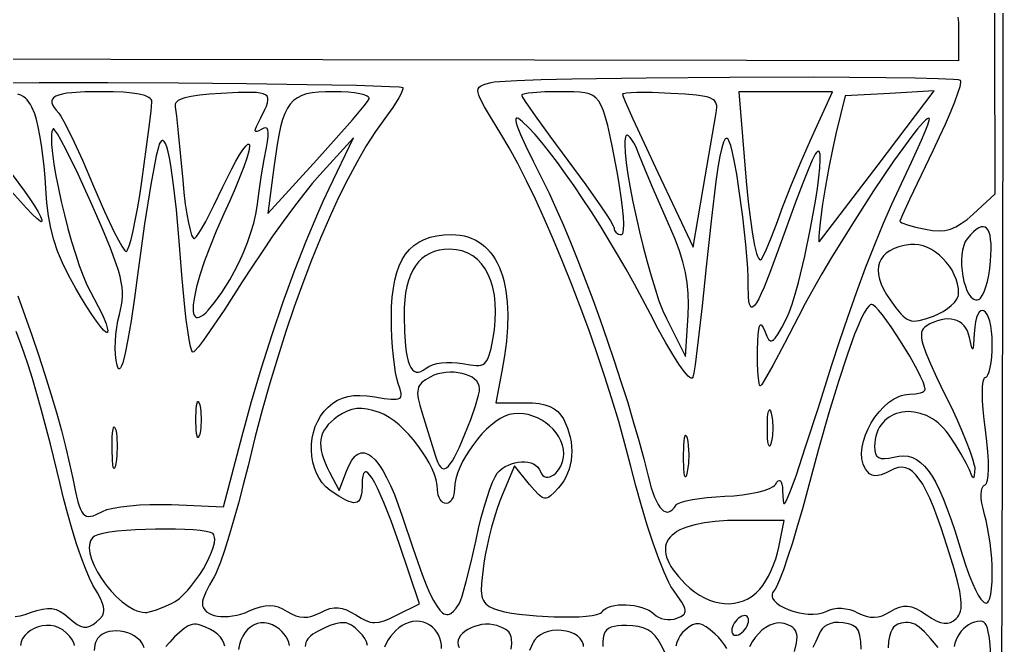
# Model space of a CAD drawing. Header units: millimetres. Extents: x -4.58 to 1.11, y 0.34 to 8.32.
# Drawn here: x -0.186 to 1.115, y 0.835 to 1.662 of the extents above; entities that cross this region are included whole.
import ezdxf

# ---------------------------------------------------------------- set-up
doc = ezdxf.new("R2010")
doc.units = ezdxf.units.MM

msp = doc.modelspace()

# ---------------------------------------------------------------- linework, layer by layer
at = {"flags": 128}
for points in [[(1.111113, 6.271716), (1.113889, 3.813083), (1.114462, 3.082177), (1.114608, 2.416727), (1.114346, 1.82654), (1.113694, 1.321422), (1.11267, 0.911181), (1.111291, 0.605624), (1.110474, 0.495167), (1.109576, 0.414559), (1.108597, 0.365025), (1.108079, 0.352294), (1.107542, 0.347792), (1.091209, 0.347217), (1.045364, 0.346648), (0.872858, 0.345534), (0.605467, 0.344467), (0.258636, 0.343461), (-0.611566, 0.3417), (-1.614191, 0.340378), (-2.625682, 0.339623)], [(-0.242944, 1.578583), (-0.160183, 1.578933), (-0.069199, 1.578819), (0.024133, 1.578308), (0.113939, 1.577469), (0.194345, 1.576367), (0.259475, 1.575072), (0.303458, 1.573649), (0.315682, 1.572911), (0.319032, 1.572539), (0.320417, 1.572167), (0.320685, 1.571564), (0.320664, 1.570603), (0.319806, 1.56769), (0.317936, 1.563596), (0.315153, 1.558488), (0.307229, 1.545903), (0.296806, 1.531278), (0.284598, 1.514057), (0.272347, 1.494892), (0.260088, 1.473872), (0.247856, 1.451086), (0.235686, 1.426621), (0.223614, 1.400568), (0.211673, 1.373016), (0.199899, 1.344052), (0.188328, 1.313767), (0.176994, 1.282248), (0.165931, 1.249585), (0.155177, 1.215868), (0.144764, 1.181183), (0.134729, 1.145622), (0.125106, 1.109272), (0.115931, 1.072222), (0.109739, 1.047168), (0.10335, 1.022822), (0.096945, 0.999789), (0.09071, 0.97867), (0.084827, 0.960068), (0.079479, 0.944586), (0.074851, 0.932825), (0.072864, 0.928529), (0.071125, 0.925389), (0.065077, 0.915017), (0.060127, 0.904976), (0.056783, 0.896408), (0.055873, 0.893035), (0.055556, 0.890458), (0.05593, 0.887198), (0.057019, 0.884247), (0.05877, 0.881613), (0.061129, 0.879304), (0.064043, 0.877331), (0.06746, 0.875702), (0.071327, 0.874425), (0.07559, 0.873509), (0.080197, 0.872963), (0.085095, 0.872795), (0.090231, 0.873016), (0.095552, 0.873632), (0.101004, 0.874654), (0.106536, 0.876089), (0.112094, 0.877947), (0.117625, 0.880236), (0.125384, 0.883502), (0.132354, 0.885819), (0.138716, 0.887186), (0.144651, 0.887599), (0.150341, 0.887057), (0.155967, 0.885558), (0.161709, 0.8831), (0.16775, 0.879681), (0.173569, 0.876378), (0.179081, 0.873978), (0.184401, 0.872478), (0.189646, 0.871873), (0.194929, 0.872161), (0.200367, 0.873339), (0.206075, 0.875402), (0.212167, 0.878347), (0.218391, 0.881342), (0.224186, 0.883382), (0.229704, 0.884455), (0.235095, 0.88455), (0.240512, 0.883657), (0.246106, 0.881763), (0.252028, 0.878858), (0.258431, 0.874931), (0.265418, 0.870579), (0.271643, 0.867461), (0.277452, 0.865574), (0.280308, 0.865091), (0.283191, 0.864915), (0.289208, 0.865482), (0.295849, 0.867272), (0.30346, 0.870284), (0.312389, 0.874514), (0.342833, 0.889708), (0.315722, 0.969444), (0.305157, 0.999284), (0.29563, 1.023714), (0.287255, 1.042555), (0.283536, 1.049824), (0.280148, 1.055628), (0.277104, 1.059947), (0.274421, 1.062756), (0.272111, 1.064033), (0.271101, 1.064091), (0.270189, 1.063757), (0.269378, 1.063029), (0.268669, 1.061905), (0.267566, 1.058454), (0.266894, 1.053382), (0.266667, 1.046667), (0.266227, 1.03709), (0.265643, 1.033257), (0.264784, 1.030057), (0.263629, 1.027485), (0.262153, 1.025536), (0.260335, 1.024208), (0.258149, 1.023497), (0.255574, 1.023397), (0.252587, 1.023906), (0.249163, 1.025019), (0.24528, 1.026733), (0.236044, 1.031946), (0.224694, 1.039514), (0.219045, 1.044145), (0.214115, 1.049552), (0.209905, 1.055634), (0.206419, 1.062289), (0.20366, 1.069416), (0.20163, 1.076911), (0.200331, 1.084674), (0.199766, 1.092602), (0.199937, 1.100594), (0.200847, 1.108548), (0.202499, 1.116362), (0.204896, 1.123934), (0.208038, 1.131162), (0.21193, 1.137944), (0.216574, 1.144179), (0.221972, 1.149764), (0.228066, 1.154735), (0.234321, 1.158701), (0.240887, 1.161694), (0.247915, 1.163747), (0.255554, 1.164892), (0.263955, 1.165162), (0.273266, 1.16459), (0.283639, 1.163208), (0.295983, 1.161308), (0.305316, 1.16025), (0.311928, 1.160207), (0.314307, 1.160618), (0.316115, 1.161347), (0.317389, 1.162415), (0.318167, 1.163842), (0.318484, 1.16565), (0.318377, 1.167861), (0.317039, 1.173574), (0.314444, 1.181153), (0.312659, 1.187333), (0.310993, 1.195575), (0.309484, 1.20552), (0.308167, 1.216811), (0.307079, 1.229091), (0.306257, 1.242002), (0.305737, 1.255188), (0.305556, 1.268292), (0.305836, 1.282156), (0.306684, 1.295008), (0.308113, 1.306865), (0.310134, 1.317743), (0.312758, 1.327657), (0.315997, 1.336625), (0.319863, 1.344662), (0.324368, 1.351785), (0.329523, 1.358009), (0.335341, 1.363351), (0.341832, 1.367826), (0.349009, 1.371452), (0.356883, 1.374244), (0.365466, 1.376218), (0.374769, 1.37739), (0.384806, 1.377778), (0.390624, 1.377576), (0.396221, 1.376975), (0.401592, 1.37598), (0.406738, 1.374594), (0.411655, 1.372824), (0.416342, 1.370674), (0.420798, 1.368148), (0.42502, 1.365252), (0.429007, 1.36199), (0.432756, 1.358367), (0.436267, 1.354389), (0.439537, 1.350059), (0.442565, 1.345384), (0.445348, 1.340367), (0.447886, 1.335013), (0.450175, 1.329328), (0.452215, 1.323316), (0.454004, 1.316982), (0.455539, 1.310332), (0.456819, 1.303368), (0.458608, 1.288525), (0.459354, 1.272491), (0.459045, 1.255304), (0.457666, 1.237005), (0.455202, 1.217631), (0.451639, 1.197222), (0.443444, 1.155556), (0.482444, 1.155556), (0.492089, 1.155246), (0.500675, 1.154304), (0.508255, 1.152704), (0.514882, 1.150425), (0.520611, 1.147444), (0.525495, 1.143737), (0.529588, 1.139282), (0.532944, 1.134056), (0.535856, 1.128128), (0.538315, 1.122095), (0.540324, 1.115985), (0.541886, 1.109827), (0.543002, 1.103652), (0.543673, 1.097489), (0.543904, 1.091366), (0.543694, 1.085314), (0.543048, 1.079362), (0.541965, 1.073539), (0.54045, 1.067874), (0.538503, 1.062397), (0.536127, 1.057138), (0.533324, 1.052126), (0.530096, 1.047389), (0.526444, 1.042958), (0.520647, 1.036727), (0.515923, 1.032348), (0.513841, 1.030867), (0.511882, 1.029868), (0.509996, 1.029355), (0.508135, 1.029335), (0.506251, 1.029814), (0.504294, 1.030798), (0.499968, 1.034304), (0.494768, 1.039902), (0.488306, 1.047639), (0.468181, 1.072222), (0.451819, 1.033333), (0.448376, 1.024476), (0.444862, 1.014193), (0.441376, 1.002854), (0.438016, 0.990828), (0.43488, 0.978485), (0.432067, 0.966195), (0.429677, 0.954326), (0.427806, 0.94325), (0.425781, 0.928479), (0.424627, 0.916566), (0.424427, 0.907125), (0.424711, 0.90321), (0.425264, 0.899769), (0.426097, 0.896753), (0.42722, 0.894113), (0.428645, 0.891802), (0.43038, 0.889771), (0.432436, 0.887973), (0.434825, 0.886358), (0.440639, 0.883486), (0.447068, 0.881268), (0.455048, 0.879274), (0.464318, 0.877513), (0.474619, 0.875992), (0.497278, 0.8737), (0.520948, 0.87246), (0.543554, 0.872333), (0.55381, 0.872705), (0.563022, 0.873379), (0.570929, 0.874361), (0.577274, 0.87566), (0.581796, 0.877282), (0.583293, 0.878217), (0.584236, 0.879236), (0.586251, 0.881646), (0.589021, 0.88369), (0.592449, 0.885374), (0.596439, 0.8867), (0.600892, 0.887673), (0.60571, 0.888298), (0.610797, 0.888579), (0.616056, 0.888519), (0.621387, 0.888123), (0.626695, 0.887395), (0.631882, 0.88634), (0.636849, 0.884961), (0.641501, 0.883262), (0.645739, 0.881248), (0.649465, 0.878923), (0.652583, 0.876292), (0.655479, 0.873905), (0.658885, 0.871948), (0.662677, 0.870445), (0.666729, 0.86942), (0.670917, 0.868896), (0.675115, 0.868897), (0.679198, 0.869447), (0.683042, 0.870569), (0.688196, 0.872817), (0.691768, 0.875204), (0.692947, 0.876541), (0.693715, 0.878024), (0.694067, 0.879688), (0.693997, 0.881571), (0.6935, 0.88371), (0.692571, 0.88614), (0.689397, 0.892025), (0.684434, 0.899519), (0.677639, 0.908917), (0.675097, 0.912812), (0.672292, 0.917948), (0.666011, 0.931603), (0.659023, 0.94921), (0.651561, 0.970095), (0.643853, 0.993587), (0.636129, 1.019012), (0.62862, 1.045698), (0.621556, 1.072972), (0.61422, 1.101292), (0.606023, 1.13054), (0.597053, 1.16049), (0.587398, 1.190916), (0.577145, 1.221593), (0.566384, 1.252295), (0.555202, 1.282798), (0.543687, 1.312875), (0.531929, 1.342301), (0.520015, 1.37085), (0.508033, 1.398298), (0.496071, 1.424418), (0.484218, 1.448984), (0.472562, 1.471772), (0.461192, 1.492557), (0.450194, 1.511111), (0.437745, 1.531252), (0.428691, 1.546484), (0.422882, 1.557596), (0.421147, 1.561853), (0.420167, 1.565377), (0.419922, 1.568265), (0.420394, 1.570617), (0.421564, 1.572531), (0.423413, 1.574105), (0.425922, 1.575439), (0.429073, 1.576632), (0.437222, 1.578986), (0.441366, 1.579666), (0.448548, 1.580319), (0.471203, 1.581536), (0.503546, 1.58263), (0.543931, 1.583592), (0.642252, 1.585089), (0.753016, 1.585965), (0.863069, 1.586157), (0.959259, 1.585599), (0.998046, 1.58502), (1.028435, 1.58423), (1.048783, 1.583222), (1.054677, 1.582633), (1.057444, 1.581986), (1.057977, 1.581073), (1.058052, 1.579279), (1.0569, 1.573235), (1.054136, 1.564239), (1.04991, 1.552675), (1.044368, 1.538927), (1.037659, 1.523379), (1.029932, 1.506414), (1.021333, 1.488417), (0.990571, 1.424351), (0.981214, 1.403987), (0.977778, 1.395472), (0.978471, 1.394567), (0.980459, 1.393455), (0.98776, 1.390781), (0.998567, 1.3878), (1.011764, 1.384861), (1.021139, 1.383346), (1.029587, 1.382821), (1.037355, 1.383366), (1.041061, 1.384065), (1.044691, 1.385061), (1.051844, 1.387984), (1.059061, 1.392215), (1.06659, 1.397832), (1.074681, 1.404917), (1.103625, 1.43175), (1.096722, 4.760625)], [(1.054553, 1.664999), (1.055257, 1.658025), (1.055472, 1.650958), (1.055556, 1.607472), (-1.747222, 1.612069), (-2.402339, 1.612969)], [(0.014569, 1.020875), (0.083333, 1.018028), (0.107986, 1.111792), (0.120365, 1.156932), (0.133663, 1.201801), (0.147711, 1.245926), (0.162345, 1.288835), (0.177398, 1.330058), (0.192703, 1.369122), (0.208093, 1.405556), (0.215769, 1.42264), (0.223403, 1.438889), (0.255472, 1.505556), (0.211056, 1.456889), (0.200942, 1.445212), (0.189206, 1.43065), (0.176269, 1.413785), (0.162552, 1.395198), (0.148477, 1.375469), (0.134466, 1.355178), (0.120939, 1.334907), (0.108319, 1.315236), (0.085142, 1.279133), (0.065137, 1.249564), (0.056993, 1.238184), (0.050442, 1.229582), (0.045754, 1.224139), (0.044191, 1.222721), (0.043194, 1.222236), (0.042464, 1.222738), (0.041679, 1.224216), (0.039975, 1.2299), (0.03814, 1.238888), (0.036231, 1.250783), (0.034307, 1.265185), (0.032427, 1.281695), (0.029028, 1.319444), (0.025058, 1.369021), (0.021256, 1.41034), (0.017579, 1.44366), (0.013986, 1.469241), (0.012208, 1.479211), (0.010435, 1.487343), (0.008662, 1.49367), (0.006883, 1.498224), (0.005094, 1.501038), (0.004194, 1.501802), (0.003289, 1.502143), (0.002379, 1.502066), (0.001463, 1.501574), (-0.000389, 1.499361), (-0.001374, 1.497137), (-0.002537, 1.493402), (-0.00534, 1.481746), (-0.00868, 1.465085), (-0.012437, 1.444109), (-0.020733, 1.39198), (-0.029278, 1.330889), (-0.034248, 1.294249), (-0.038757, 1.263752), (-0.042821, 1.239312), (-0.046462, 1.220844), (-0.049697, 1.208262), (-0.051169, 1.204153), (-0.052547, 1.201483), (-0.053834, 1.200242), (-0.054443, 1.200154), (-0.055031, 1.200419), (-0.056141, 1.202004), (-0.057167, 1.204986), (-0.058485, 1.211518), (-0.059293, 1.219136), (-0.059603, 1.227566), (-0.059429, 1.236531), (-0.058782, 1.245755), (-0.057676, 1.254963), (-0.056124, 1.263877), (-0.054139, 1.272222), (-0.052548, 1.278416), (-0.051313, 1.284364), (-0.050468, 1.2902), (-0.050046, 1.296056), (-0.05008, 1.302068), (-0.050603, 1.30837), (-0.051648, 1.315094), (-0.05325, 1.322375), (-0.055441, 1.330347), (-0.058254, 1.339143), (-0.065881, 1.359746), (-0.076397, 1.385253), (-0.090069, 1.416736), (-0.108558, 1.457442), (-0.124453, 1.490023), (-0.130899, 1.502231), (-0.13606, 1.511168), (-0.139724, 1.516418), (-0.140929, 1.517532), (-0.141681, 1.517569), (-0.142689, 1.515995), (-0.143423, 1.513604), (-0.143892, 1.510444), (-0.144109, 1.506564), (-0.143828, 1.496837), (-0.142668, 1.484809), (-0.140718, 1.470868), (-0.138066, 1.4554), (-0.1348, 1.438794), (-0.131009, 1.421434), (-0.126781, 1.403709), (-0.122205, 1.386005), (-0.117369, 1.36871), (-0.112362, 1.35221), (-0.107272, 1.336892), (-0.102188, 1.323144), (-0.097197, 1.311352), (-0.092389, 1.301903), (-0.082063, 1.282804), (-0.077857, 1.274142), (-0.07441, 1.266363), (-0.071814, 1.259686), (-0.070162, 1.254331), (-0.069545, 1.250515), (-0.069654, 1.249253), (-0.070056, 1.248458), (-0.070786, 1.248244), (-0.071866, 1.24868), (-0.074984, 1.251384), (-0.07924, 1.256332), (-0.084464, 1.263288), (-0.090483, 1.272014), (-0.097128, 1.282271), (-0.104227, 1.293822), (-0.111611, 1.306431), (-0.121254, 1.323989), (-0.129261, 1.340257), (-0.135782, 1.355734), (-0.140965, 1.370918), (-0.144962, 1.386309), (-0.14792, 1.402405), (-0.149989, 1.419705), (-0.151319, 1.438708), (-0.152248, 1.453168), (-0.153557, 1.467821), (-0.155185, 1.482263), (-0.157073, 1.49609), (-0.15916, 1.508899), (-0.161386, 1.520286), (-0.163691, 1.529848), (-0.166014, 1.537181), (-0.169731, 1.546056), (-0.171644, 1.549742), (-0.173684, 1.552967), (-0.175921, 1.555762), (-0.178423, 1.558156), (-0.181257, 1.560179), (-0.184493, 1.561861), (-0.188199, 1.563233)], [(-0.024444, 1.447792), (-0.015028, 1.516851), (-0.012163, 1.540901), (-0.011111, 1.553347), (-0.011372, 1.554957), (-0.012155, 1.556464), (-0.01346, 1.557867), (-0.015286, 1.559167), (-0.017633, 1.560363), (-0.020501, 1.561456), (-0.027799, 1.56333), (-0.037177, 1.564789), (-0.048635, 1.565832), (-0.062169, 1.566458), (-0.077778, 1.566667), (-0.099642, 1.566348), (-0.116857, 1.56532), (-0.123786, 1.564507), (-0.129632, 1.563477), (-0.134422, 1.562217), (-0.138181, 1.560714), (-0.140936, 1.558953), (-0.142713, 1.556923), (-0.14354, 1.55461), (-0.143442, 1.552001), (-0.142446, 1.549081), (-0.140578, 1.545839), (-0.137865, 1.542261), (-0.134333, 1.538333), (-0.131572, 1.534455), (-0.12758, 1.52744), (-0.11666, 1.505583), (-0.103083, 1.475935), (-0.088361, 1.441667), (-0.073848, 1.408231), (-0.060858, 1.380851), (-0.055377, 1.370314), (-0.05081, 1.36235), (-0.047334, 1.357313), (-0.04606, 1.356002), (-0.045125, 1.355556), (-0.044307, 1.356034), (-0.043377, 1.357438), (-0.04122, 1.362833), (-0.038739, 1.371362), (-0.036019, 1.382648), (-0.033145, 1.396311), (-0.030201, 1.411975), (-0.027273, 1.429262), (-0.024444, 1.447792)], [(0.091903, 1.318083), (0.098198, 1.329212), (0.104285, 1.341415), (0.110017, 1.354296), (0.115243, 1.367457), (0.119816, 1.380499), (0.123586, 1.393027), (0.126406, 1.404641), (0.128125, 1.414944), (0.130757, 1.43539), (0.133908, 1.456932), (0.137182, 1.477009), (0.140181, 1.493056), (0.141683, 1.501011), (0.142544, 1.507433), (0.142749, 1.512374), (0.142283, 1.515887), (0.141794, 1.517124), (0.141132, 1.518024), (0.140294, 1.518594), (0.13928, 1.518839), (0.136713, 1.518383), (0.133417, 1.516708), (0.13004, 1.514799), (0.127593, 1.513856), (0.126073, 1.513927), (0.12566, 1.51436), (0.125476, 1.515064), (0.125796, 1.517316), (0.12703, 1.520734), (0.132222, 1.531264), (0.138214, 1.542952), (0.140302, 1.547715), (0.141696, 1.551814), (0.142332, 1.555289), (0.142144, 1.558185), (0.141067, 1.560541), (0.139035, 1.562401), (0.135982, 1.563806), (0.131845, 1.564799), (0.126556, 1.565421), (0.12005, 1.565715), (0.103128, 1.565485), (0.080556, 1.564444), (0.064848, 1.563422), (0.051633, 1.56211), (0.040821, 1.56048), (0.032321, 1.558507), (0.026043, 1.556164), (0.02371, 1.554846), (0.021897, 1.553425), (0.020595, 1.551899), (0.019793, 1.550263), (0.019478, 1.548516), (0.019639, 1.546653), (0.021337, 1.534531), (0.023776, 1.512224), (0.029569, 1.449764), (0.031149, 1.433317), (0.03297, 1.418188), (0.034967, 1.404691), (0.037076, 1.393144), (0.039232, 1.383862), (0.04137, 1.37716), (0.042412, 1.374876), (0.043426, 1.373356), (0.044402, 1.372638), (0.045333, 1.372764), (0.047683, 1.375132), (0.051006, 1.379811), (0.055149, 1.386522), (0.059957, 1.394986), (0.070956, 1.416057), (0.082778, 1.440792), (0.088662, 1.453236), (0.094395, 1.4646), (0.099835, 1.474654), (0.104839, 1.483167), (0.109264, 1.489905), (0.112967, 1.494639), (0.115807, 1.497137), (0.116858, 1.497475), (0.117639, 1.497167), (0.118066, 1.496088), (0.118076, 1.494165), (0.116918, 1.487975), (0.114302, 1.478974), (0.110365, 1.46754), (0.105244, 1.45405), (0.099076, 1.438883), (0.092, 1.422417), (0.084153, 1.405028), (0.073963, 1.38215), (0.065253, 1.36095), (0.058013, 1.341564), (0.052229, 1.324134), (0.047889, 1.308798), (0.04498, 1.295694), (0.043491, 1.284963), (0.043274, 1.28053), (0.043408, 1.276743), (0.04389, 1.273618), (0.04472, 1.271173), (0.045894, 1.269426), (0.047413, 1.268393), (0.049274, 1.268093), (0.051476, 1.268542), (0.054018, 1.269758), (0.056897, 1.271758), (0.060112, 1.27456), (0.063662, 1.278181), (0.07176, 1.287951), (0.081177, 1.301205), (0.091903, 1.318083)], [(0.275931, 1.557222), (0.276044, 1.558184), (0.27564, 1.559119), (0.274743, 1.560023), (0.273377, 1.560889), (0.269331, 1.562493), (0.263696, 1.563892), (0.256663, 1.565048), (0.248425, 1.565921), (0.239172, 1.566474), (0.229097, 1.566667), (0.21858, 1.566531), (0.209184, 1.566057), (0.200827, 1.565142), (0.193429, 1.563684), (0.18691, 1.561581), (0.181188, 1.558731), (0.176183, 1.555031), (0.171814, 1.55038), (0.168001, 1.544676), (0.164663, 1.537815), (0.161718, 1.529697), (0.159087, 1.520219), (0.156689, 1.509279), (0.154443, 1.496775), (0.150083, 1.466667), (0.142042, 1.405556), (0.207139, 1.476667), (0.2327, 1.505023), (0.254191, 1.529663), (0.269354, 1.547944), (0.273856, 1.553874), (0.275931, 1.557222)], [(0.604333, 1.458333), (0.597342, 1.494885), (0.594356, 1.509586), (0.591549, 1.52213), (0.588801, 1.532688), (0.585993, 1.541433), (0.583004, 1.548533), (0.579714, 1.554161), (0.576002, 1.558488), (0.571748, 1.561683), (0.566833, 1.563917), (0.561136, 1.565363), (0.554537, 1.566189), (0.546915, 1.566568), (0.528125, 1.566667), (0.508575, 1.566285), (0.492566, 1.565245), (0.486406, 1.564528), (0.48175, 1.563708), (0.478805, 1.562803), (0.478039, 1.562325), (0.477778, 1.561833), (0.479025, 1.559207), (0.4826, 1.553551), (0.495729, 1.534566), (0.515161, 1.507701), (0.538889, 1.475778), (0.562617, 1.443575), (0.582049, 1.415946), (0.589526, 1.404766), (0.595178, 1.395831), (0.598753, 1.389508), (0.599683, 1.387442), (0.6, 1.386167), (0.6002, 1.384478), (0.600775, 1.382905), (0.601682, 1.38148), (0.602884, 1.380238), (0.604338, 1.379213), (0.606006, 1.378438), (0.607846, 1.377949), (0.609819, 1.377778), (0.610741, 1.378196), (0.61148, 1.379422), (0.612041, 1.381415), (0.612425, 1.384134), (0.612677, 1.391584), (0.612259, 1.401441), (0.611192, 1.413375), (0.609501, 1.427055), (0.607207, 1.442151), (0.604333, 1.458333)], [(0.734944, 1.538889), (0.735713, 1.545551), (0.735597, 1.548347), (0.735068, 1.550819), (0.734068, 1.552994), (0.732536, 1.554895), (0.730415, 1.556548), (0.727644, 1.557979), (0.724165, 1.559213), (0.719918, 1.560275), (0.708884, 1.561983), (0.694069, 1.563305), (0.675, 1.564444), (0.650193, 1.565376), (0.629878, 1.56545), (0.622061, 1.565178), (0.616152, 1.564708), (0.612415, 1.564045), (0.611443, 1.563643), (0.611111, 1.563194), (0.612062, 1.560261), (0.614789, 1.553627), (0.624802, 1.530955), (0.639623, 1.498569), (0.657722, 1.459861), (0.704319, 1.361111), (0.717667, 1.438889), (0.734944, 1.538889)], [(0.814486, 1.391667), (0.823191, 1.415043), (0.834644, 1.443785), (0.847355, 1.474245), (0.859833, 1.502778), (0.888611, 1.566667), (0.826694, 1.566667), (0.764778, 1.566667), (0.771833, 1.480556), (0.774619, 1.448576), (0.777385, 1.420892), (0.78013, 1.397493), (0.782858, 1.37837), (0.785568, 1.363513), (0.788263, 1.352913), (0.789605, 1.349206), (0.790944, 1.34656), (0.792279, 1.344973), (0.793611, 1.344444), (0.794812, 1.345408), (0.796588, 1.348171), (0.801517, 1.358316), (0.807713, 1.373331), (0.814486, 1.391667)], [(0.949069, 1.470042), (1.023292, 1.567861), (0.964431, 1.564486), (0.905556, 1.561111), (0.893361, 1.511111), (0.888619, 1.490048), (0.883917, 1.466348), (0.879526, 1.441793), (0.875715, 1.418163), (0.872756, 1.397241), (0.87092, 1.380806), (0.870507, 1.374829), (0.870476, 1.370642), (0.87086, 1.368467), (0.871219, 1.368204), (0.871694, 1.368528), (0.949069, 1.470042)], [(0.682236, 1.020444), (0.683125, 1.021404), (0.684583, 1.022359), (0.689073, 1.024226), (0.695444, 1.026), (0.703432, 1.027634), (0.712776, 1.029081), (0.723211, 1.030294), (0.734475, 1.031227), (0.746306, 1.031833), (0.75819, 1.032527), (0.769619, 1.033711), (0.780317, 1.035321), (0.79001, 1.037292), (0.798424, 1.03956), (0.805282, 1.04206), (0.810311, 1.044728), (0.812054, 1.046105), (0.813236, 1.0475), (0.815296, 1.050381), (0.817104, 1.052137), (0.818663, 1.052765), (0.819974, 1.052262), (0.821041, 1.050626), (0.821867, 1.047854), (0.822454, 1.043942), (0.822806, 1.038889), (0.823484, 1.026389), (0.824, 1.023264), (0.824356, 1.022483), (0.824797, 1.022222), (0.825339, 1.022483), (0.825997, 1.023264), (0.827722, 1.026389), (0.833236, 1.038889), (0.840482, 1.058915), (0.853193, 1.097014), (0.869578, 1.147717), (0.887847, 1.205556), (0.8978, 1.236385), (0.908809, 1.268652), (0.920513, 1.3014), (0.932545, 1.333672), (0.944542, 1.364511), (0.95614, 1.39296), (0.966974, 1.418062), (0.976681, 1.438861), (0.993371, 1.473657), (1.006483, 1.502708), (1.011287, 1.514131), (1.014704, 1.522978), (1.016571, 1.528871), (1.016871, 1.530591), (1.016722, 1.531431), (1.01562, 1.531648), (1.013887, 1.530788), (1.011557, 1.528905), (1.008667, 1.526053), (1.001347, 1.517652), (0.992208, 1.506013), (0.981533, 1.491564), (0.969605, 1.474732), (0.94312, 1.43563), (0.915013, 1.39213), (0.887544, 1.347651), (0.874757, 1.326114), (0.862976, 1.305616), (0.852487, 1.286583), (0.843569, 1.269444), (0.825397, 1.233852), (0.809856, 1.204705), (0.798599, 1.185011), (0.795093, 1.179649), (0.793961, 1.178253), (0.793278, 1.177778), (0.792834, 1.178023), (0.792411, 1.178742), (0.791633, 1.181504), (0.790405, 1.191649), (0.789709, 1.206664), (0.789667, 1.225), (0.789976, 1.236676), (0.79049, 1.245796), (0.791231, 1.252417), (0.79222, 1.256597), (0.792815, 1.25779), (0.79348, 1.258395), (0.794218, 1.258418), (0.795032, 1.257867), (0.796897, 1.255073), (0.799097, 1.250069), (0.80183, 1.243606), (0.804334, 1.239308), (0.805575, 1.238015), (0.806849, 1.237314), (0.808185, 1.237224), (0.809615, 1.237762), (0.811167, 1.238945), (0.812871, 1.24079), (0.816859, 1.246536), (0.821817, 1.255139), (0.827986, 1.266736), (0.831555, 1.274823), (0.835413, 1.285758), (0.839472, 1.299096), (0.843646, 1.314389), (0.85199, 1.349051), (0.859747, 1.386168), (0.866221, 1.422164), (0.86876, 1.438623), (0.870717, 1.453461), (0.872005, 1.46623), (0.872537, 1.476483), (0.872227, 1.483773), (0.871728, 1.486167), (0.870986, 1.487653), (0.870109, 1.488124), (0.869003, 1.487702), (0.867648, 1.486333), (0.86602, 1.483964), (0.861863, 1.476016), (0.856354, 1.463436), (0.84932, 1.4458), (0.840584, 1.422686), (0.817306, 1.358333), (0.806888, 1.329893), (0.798215, 1.308133), (0.794504, 1.299723), (0.791192, 1.29294), (0.788268, 1.287771), (0.78572, 1.284201), (0.783536, 1.282217), (0.782577, 1.281815), (0.781704, 1.281804), (0.780916, 1.282182), (0.780211, 1.282947), (0.779046, 1.285634), (0.778196, 1.28985), (0.777649, 1.29558), (0.777417, 1.311528), (0.777277, 1.321068), (0.776633, 1.333477), (0.774031, 1.364807), (0.770018, 1.401338), (0.765, 1.438889), (0.762096, 1.457748), (0.75935, 1.473539), (0.756733, 1.486197), (0.754219, 1.495654), (0.751779, 1.501843), (0.750578, 1.503691), (0.749385, 1.504697), (0.748197, 1.504852), (0.747011, 1.504149), (0.745822, 1.502578), (0.744627, 1.500132), (0.742206, 1.492579), (0.73972, 1.481424), (0.737142, 1.466599), (0.734443, 1.448037), (0.728574, 1.399436), (0.721889, 1.335083), (0.716505, 1.283508), (0.711332, 1.238828), (0.706957, 1.205827), (0.705254, 1.195202), (0.703972, 1.189292), (0.703187, 1.188116), (0.701917, 1.187974), (0.700189, 1.188828), (0.698029, 1.190637), (0.692518, 1.196965), (0.685594, 1.206646), (0.677468, 1.219366), (0.668351, 1.234811), (0.658454, 1.252669), (0.647986, 1.272625), (0.637711, 1.292338), (0.627003, 1.312132), (0.615948, 1.331881), (0.604629, 1.351458), (0.581536, 1.38959), (0.56993, 1.407893), (0.558398, 1.425517), (0.547022, 1.442338), (0.535888, 1.458227), (0.525079, 1.473059), (0.514679, 1.486707), (0.504774, 1.499045), (0.495446, 1.509946), (0.486781, 1.519283), (0.478861, 1.526931), (0.475896, 1.529425), (0.473513, 1.531046), (0.471717, 1.531772), (0.470516, 1.531582), (0.469917, 1.530455), (0.469928, 1.52837), (0.470555, 1.525306), (0.471806, 1.521243), (0.476207, 1.510033), (0.483189, 1.494571), (0.492809, 1.47469), (0.505125, 1.450222), (0.513905, 1.432383), (0.523068, 1.412567), (0.532532, 1.391008), (0.542213, 1.367939), (0.552028, 1.343594), (0.561894, 1.318206), (0.571727, 1.292009), (0.581444, 1.265236), (0.590962, 1.238121), (0.600198, 1.210896), (0.609068, 1.183796), (0.617488, 1.157054), (0.625376, 1.130903), (0.632649, 1.105577), (0.639223, 1.08131), (0.645014, 1.058333), (0.64919, 1.043003), (0.653588, 1.030614), (0.655856, 1.025536), (0.658163, 1.02121), (0.660505, 1.01764), (0.662875, 1.014832), (0.665269, 1.012791), (0.66768, 1.011523), (0.670105, 1.011034), (0.672537, 1.011327), (0.674972, 1.01241), (0.677403, 1.014287), (0.679827, 1.016963), (0.682236, 1.020444)], [(0.673611, 1.387958), (0.650448, 1.441205), (0.640627, 1.46474), (0.633722, 1.482097), (0.628577, 1.494119), (0.626003, 1.499054), (0.623526, 1.503127), (0.621217, 1.506229), (0.61915, 1.508252), (0.617396, 1.509086), (0.616659, 1.509025), (0.616028, 1.508625), (0.615107, 1.507063), (0.614475, 1.504556), (0.61412, 1.501158), (0.614029, 1.496927), (0.61459, 1.486185), (0.616061, 1.472778), (0.618345, 1.457152), (0.621342, 1.439755), (0.624956, 1.421032), (0.629089, 1.401432), (0.633641, 1.381401), (0.638516, 1.361387), (0.643616, 1.341835), (0.648842, 1.323193), (0.654097, 1.305909), (0.659283, 1.290428), (0.664302, 1.277198), (0.669056, 1.266667), (0.694444, 1.216667), (0.697903, 1.271292), (0.698416, 1.285903), (0.698023, 1.299986), (0.696671, 1.313799), (0.694304, 1.327604), (0.690869, 1.341662), (0.686311, 1.356233), (0.680577, 1.371578), (0.673611, 1.387958)], [(-0.195936, 1.457205), (-0.179529, 1.435029), (-0.172479, 1.424908), (-0.166474, 1.415793), (-0.16172, 1.407955), (-0.158426, 1.401663), (-0.156797, 1.39719), (-0.156672, 1.39572), (-0.157042, 1.394806), (-0.157767, 1.394754), (-0.159066, 1.395429), (-0.163259, 1.398824), (-0.169364, 1.404715), (-0.177125, 1.412828), (-0.196585, 1.434616)], [(1.097861, 1.342528), (1.098512, 1.358709), (1.098338, 1.365486), (1.097835, 1.371383), (1.097004, 1.3764), (1.095849, 1.380532), (1.094372, 1.383777), (1.092576, 1.386134), (1.090464, 1.387598), (1.088038, 1.388168), (1.085301, 1.387842), (1.082256, 1.386616), (1.078904, 1.384488), (1.07525, 1.381455), (1.071295, 1.377516), (1.067042, 1.372667), (1.064302, 1.368444), (1.062197, 1.363286), (1.060695, 1.357369), (1.059765, 1.35087), (1.059374, 1.343966), (1.05949, 1.336834), (1.060082, 1.329652), (1.061118, 1.322595), (1.062566, 1.315842), (1.064395, 1.309569), (1.066572, 1.303954), (1.069065, 1.299173), (1.071843, 1.295403), (1.074875, 1.292821), (1.076476, 1.292031), (1.078127, 1.291605), (1.079827, 1.291564), (1.081569, 1.291931), (1.082899, 1.292603), (1.084226, 1.293729), (1.08684, 1.297235), (1.089343, 1.302242), (1.091668, 1.308542), (1.09375, 1.315928), (1.095521, 1.324192), (1.096913, 1.333128), (1.097861, 1.342528)], [(0.399597, 1.207306), (0.40979, 1.205463), (0.417768, 1.204702), (0.421042, 1.204818), (0.4239, 1.205315), (0.426387, 1.206227), (0.42855, 1.207592), (0.430435, 1.209446), (0.432087, 1.211826), (0.433552, 1.214767), (0.434877, 1.218308), (0.437285, 1.227329), (0.439681, 1.239181), (0.441715, 1.252045), (0.44291, 1.264382), (0.443286, 1.27615), (0.442862, 1.287306), (0.441659, 1.29781), (0.439696, 1.307619), (0.436993, 1.316691), (0.433571, 1.324986), (0.429449, 1.332461), (0.424648, 1.339075), (0.419186, 1.344786), (0.413085, 1.349552), (0.406364, 1.353331), (0.399043, 1.356082), (0.391142, 1.357764), (0.382681, 1.358333), (0.375355, 1.357993), (0.368503, 1.356971), (0.362124, 1.355268), (0.356218, 1.352883), (0.350786, 1.349816), (0.345827, 1.346067), (0.34134, 1.341635), (0.337326, 1.336521), (0.333785, 1.330724), (0.330717, 1.324243), (0.328121, 1.317079), (0.325997, 1.309232), (0.324345, 1.3007), (0.323166, 1.291485), (0.322458, 1.281585), (0.322222, 1.271), (0.322656, 1.248848), (0.32397, 1.230613), (0.324962, 1.222951), (0.326181, 1.216253), (0.327629, 1.210513), (0.329307, 1.205726), (0.331219, 1.201886), (0.333367, 1.198989), (0.335752, 1.197029), (0.338377, 1.196), (0.341244, 1.195898), (0.344355, 1.196717), (0.347713, 1.198452), (0.351319, 1.201097), (0.355112, 1.203564), (0.35991, 1.205595), (0.36553, 1.207166), (0.371792, 1.208253), (0.378511, 1.208835), (0.385507, 1.208886), (0.392596, 1.208384), (0.399597, 1.207306)], [(1.055556, 1.299958), (1.055166, 1.306285), (1.054036, 1.31257), (1.05222, 1.318757), (1.049775, 1.324789), (1.046756, 1.330611), (1.04322, 1.336164), (1.039223, 1.341393), (1.034819, 1.346241), (1.030067, 1.350652), (1.02502, 1.354568), (1.019736, 1.357933), (1.01427, 1.360691), (1.008679, 1.362784), (1.003017, 1.364157), (0.997342, 1.364752), (0.991708, 1.364514), (0.983701, 1.363241), (0.976511, 1.361454), (0.970144, 1.359169), (0.964606, 1.356402), (0.959903, 1.353168), (0.956041, 1.349483), (0.953025, 1.345363), (0.950861, 1.340825), (0.949555, 1.335883), (0.949114, 1.330554), (0.949542, 1.324853), (0.950845, 1.318797), (0.95303, 1.312401), (0.956102, 1.305681), (0.960067, 1.298653), (0.964931, 1.291333), (0.972527, 1.280959), (0.978957, 1.273177), (0.981898, 1.270197), (0.984743, 1.267793), (0.987557, 1.26594), (0.990406, 1.264615), (0.993355, 1.263792), (0.996469, 1.263448), (0.999814, 1.263558), (1.003454, 1.264099), (1.011883, 1.266375), (1.022278, 1.270083), (1.028963, 1.272958), (1.0352, 1.276324), (1.040852, 1.280057), (1.045781, 1.284036), (1.049853, 1.288139), (1.05293, 1.292242), (1.054876, 1.296222), (1.055383, 1.298129), (1.055556, 1.299958)], [(-0.188483, 1.296736), (-0.179038, 1.27095), (-0.169844, 1.244852), (-0.160987, 1.218698), (-0.152557, 1.192744), (-0.144643, 1.167246), (-0.137331, 1.14246), (-0.130712, 1.118642), (-0.124873, 1.096047), (-0.119902, 1.074933), (-0.115889, 1.055556), (-0.112339, 1.037839), (-0.109051, 1.024353), (-0.107404, 1.019082), (-0.105698, 1.014732), (-0.103894, 1.011257), (-0.10195, 1.008611), (-0.099824, 1.006749), (-0.097476, 1.005626), (-0.094865, 1.005195), (-0.091949, 1.005411), (-0.088688, 1.006229), (-0.085039, 1.007602), (-0.076417, 1.011833), (-0.070549, 1.014164), (-0.06236, 1.016227), (-0.052225, 1.017983), (-0.040517, 1.019396), (-0.02761, 1.020429), (-0.013878, 1.021044), (0.000307, 1.021205), (0.014569, 1.020875)], [(1.043569, 0.955625), (1.03234, 0.990139), (1.027124, 1.004823), (1.022123, 1.017863), (1.017298, 1.029313), (1.012612, 1.039227), (1.008024, 1.047658), (1.003498, 1.054661), (0.998995, 1.06029), (0.994475, 1.064597), (0.989902, 1.067637), (0.985235, 1.069463), (0.980438, 1.070129), (0.975471, 1.06969), (0.970296, 1.068198), (0.964875, 1.065708), (0.958602, 1.062575), (0.9532, 1.060409), (0.948546, 1.059221), (0.944517, 1.059021), (0.94099, 1.059818), (0.93784, 1.061622), (0.934945, 1.064444), (0.932181, 1.068292), (0.930534, 1.071292), (0.929225, 1.074487), (0.928241, 1.077858), (0.927572, 1.081387), (0.927133, 1.08884), (0.927816, 1.096694), (0.929531, 1.104795), (0.932188, 1.112992), (0.935696, 1.121132), (0.939964, 1.129062), (0.944901, 1.136631), (0.950418, 1.143685), (0.956423, 1.150072), (0.962827, 1.155639), (0.969538, 1.160235), (0.976466, 1.163707), (0.979983, 1.164973), (0.983521, 1.165901), (0.987067, 1.166472), (0.990611, 1.166667), (0.998572, 1.167195), (1.00509, 1.168634), (1.007598, 1.169626), (1.009494, 1.170762), (1.010693, 1.172017), (1.011111, 1.173361), (1.010409, 1.177493), (1.008416, 1.183249), (1.0053, 1.190363), (1.001232, 1.198569), (0.990915, 1.217194), (0.978819, 1.236997), (0.966299, 1.25585), (0.954709, 1.271627), (0.949686, 1.277697), (0.945403, 1.282201), (0.94203, 1.284872), (0.940738, 1.285437), (0.939736, 1.285444), (0.938448, 1.284787), (0.937061, 1.283641), (0.933994, 1.279896), (0.930546, 1.274239), (0.926726, 1.2667), (0.922546, 1.257306), (0.918015, 1.246089), (0.907939, 1.218299), (0.896581, 1.183563), (0.884019, 1.142116), (0.870336, 1.094193), (0.855611, 1.040028), (0.848904, 1.01547), (0.842185, 0.992098), (0.835634, 0.970455), (0.829431, 0.951087), (0.823756, 0.934538), (0.818791, 0.921352), (0.814715, 0.912075), (0.813067, 0.909072), (0.811708, 0.90725), (0.810355, 0.905656), (0.809431, 0.904029), (0.808916, 0.902375), (0.808788, 0.900704), (0.809029, 0.899024), (0.809618, 0.897342), (0.811757, 0.894007), (0.815044, 0.890764), (0.819316, 0.887677), (0.824412, 0.884813), (0.830168, 0.882234), (0.836424, 0.880007), (0.843016, 0.878197), (0.849783, 0.876867), (0.856562, 0.876084), (0.863191, 0.875911), (0.869508, 0.876415), (0.87535, 0.877659), (0.880556, 0.879708), (0.885228, 0.881695), (0.890187, 0.883043), (0.895362, 0.883756), (0.900681, 0.883837), (0.906072, 0.883289), (0.911466, 0.882115), (0.916789, 0.880318), (0.921972, 0.877903), (0.927756, 0.87514), (0.933268, 0.87322), (0.938593, 0.872144), (0.943816, 0.871917), (0.949022, 0.872541), (0.954296, 0.87402), (0.959724, 0.876357), (0.965389, 0.879556), (0.971537, 0.883059), (0.977156, 0.885449), (0.982481, 0.886706), (0.987745, 0.886809), (0.993181, 0.885736), (0.999024, 0.883466), (1.005506, 0.879977), (1.012861, 0.87525), (1.019855, 0.870747), (1.025992, 0.867395), (1.031407, 0.865175), (1.036238, 0.864073), (1.040622, 0.864071), (1.044695, 0.865152), (1.048595, 0.867301), (1.052458, 0.8705), (1.054305, 0.872511), (1.055854, 0.874758), (1.057099, 0.877283), (1.058036, 0.880131), (1.058661, 0.883347), (1.058968, 0.886974), (1.058954, 0.891057), (1.058613, 0.895641), (1.056932, 0.906485), (1.05389, 0.919861), (1.049448, 0.936123), (1.043569, 0.955625)], [(1.1, 0.930625), (1.099793, 0.939733), (1.099199, 0.949628), (1.097016, 0.97051), (1.093783, 0.990742), (1.091877, 0.999823), (1.089833, 1.007792), (1.087791, 1.015624), (1.086341, 1.022751), (1.085482, 1.0291), (1.085215, 1.034601), (1.085539, 1.039181), (1.086454, 1.042768), (1.08796, 1.045292), (1.088934, 1.046133), (1.090056, 1.046681), (1.091168, 1.047381), (1.092141, 1.048683), (1.092973, 1.050567), (1.093665, 1.053016), (1.094628, 1.059529), (1.095026, 1.068071), (1.094859, 1.078492), (1.094124, 1.09064), (1.09282, 1.104364), (1.090944, 1.119514), (1.089226, 1.133449), (1.08799, 1.146449), (1.087235, 1.158231), (1.086964, 1.168509), (1.087176, 1.176998), (1.087872, 1.183414), (1.089054, 1.187473), (1.089827, 1.188529), (1.090722, 1.188889), (1.091669, 1.189119), (1.092588, 1.189796), (1.094328, 1.192396), (1.095904, 1.196506), (1.097278, 1.201944), (1.098412, 1.208529), (1.099269, 1.216076), (1.099811, 1.224405), (1.1, 1.233333), (1.09976, 1.242178), (1.099078, 1.250119), (1.098014, 1.257124), (1.096627, 1.263158), (1.094976, 1.268185), (1.09312, 1.272172), (1.091117, 1.275085), (1.089028, 1.276887), (1.08691, 1.277546), (1.084824, 1.277026), (1.082828, 1.275293), (1.08098, 1.272312), (1.079341, 1.268049), (1.07797, 1.262469), (1.076924, 1.255539), (1.076264, 1.247222), (1.075311, 1.232282), (1.074784, 1.228293), (1.074165, 1.226575), (1.073808, 1.226556), (1.073413, 1.22709), (1.072485, 1.229802), (1.069931, 1.241667), (1.068769, 1.246271), (1.067161, 1.250418), (1.065134, 1.254101), (1.062713, 1.257313), (1.059924, 1.260047), (1.056794, 1.262296), (1.053349, 1.264054), (1.049615, 1.265314), (1.045618, 1.266069), (1.041385, 1.266312), (1.036941, 1.266036), (1.032313, 1.265235), (1.027528, 1.263901), (1.022611, 1.262029), (1.017588, 1.25961), (1.012486, 1.256639), (1.010377, 1.255051), (1.008686, 1.253183), (1.007428, 1.250978), (1.006619, 1.248382), (1.006273, 1.245338), (1.006407, 1.241791), (1.007035, 1.237686), (1.008174, 1.232967), (1.012042, 1.221464), (1.018135, 1.206836), (1.026575, 1.18864), (1.037486, 1.166431), (1.045564, 1.149887), (1.053065, 1.133745), (1.059827, 1.118409), (1.065689, 1.104281), (1.070489, 1.091767), (1.074066, 1.08127), (1.076258, 1.073195), (1.076784, 1.070191), (1.076903, 1.067944), (1.076219, 1.059395), (1.075712, 1.057197), (1.075036, 1.056373), (1.074148, 1.056916), (1.073002, 1.058817), (1.069764, 1.066667), (1.065644, 1.075549), (1.059057, 1.087413), (1.05091, 1.10071), (1.042111, 1.113889), (1.038935, 1.118125), (1.03559, 1.122025), (1.032094, 1.125593), (1.028464, 1.128831), (1.024718, 1.131741), (1.020875, 1.134328), (1.016951, 1.136594), (1.012964, 1.138542), (1.004873, 1.141495), (0.996743, 1.143212), (0.988717, 1.143715), (0.980934, 1.14303), (0.977179, 1.142248), (0.973537, 1.141178), (0.970028, 1.139822), (0.966668, 1.138184), (0.963475, 1.136266), (0.960467, 1.134071), (0.957661, 1.131603), (0.955076, 1.128863), (0.952729, 1.125856), (0.950637, 1.122585), (0.948818, 1.119051), (0.947291, 1.115258), (0.946072, 1.111209), (0.94518, 1.106907), (0.944631, 1.102355), (0.944444, 1.097556), (0.944736, 1.092307), (0.945673, 1.088162), (0.947345, 1.085073), (0.948485, 1.08391), (0.949844, 1.082991), (0.953261, 1.081867), (0.957687, 1.081651), (0.963213, 1.082295), (0.969931, 1.08375), (0.976498, 1.084999), (0.982747, 1.085338), (0.988713, 1.08472), (0.994428, 1.083103), (0.999925, 1.08044), (1.005239, 1.076688), (1.010402, 1.071802), (1.015448, 1.065738), (1.02041, 1.05845), (1.025323, 1.049895), (1.030218, 1.040027), (1.03513, 1.028803), (1.040092, 1.016177), (1.045137, 1.002105), (1.050299, 0.986542), (1.055611, 0.969444), (1.060502, 0.953749), (1.065171, 0.939771), (1.069605, 0.92752), (1.073791, 0.917008), (1.077717, 0.908246), (1.081369, 0.901246), (1.084734, 0.896019), (1.0878, 0.892576), (1.089217, 0.891528), (1.090554, 0.890929), (1.09181, 0.890782), (1.092983, 0.891089), (1.094071, 0.89185), (1.095073, 0.893067), (1.096812, 0.896874), (1.098188, 0.902522), (1.099186, 0.910023), (1.099794, 0.919386), (1.1, 0.930625)], [(-0.192133, 0.872812), (-0.185439, 0.873924), (-0.17855, 0.875663), (-0.171542, 0.878028), (-0.163134, 0.880954), (-0.155777, 0.882855), (-0.149243, 0.883702), (-0.143302, 0.883462), (-0.137724, 0.882103), (-0.13228, 0.879594), (-0.12674, 0.875904), (-0.120875, 0.871), (-0.115174, 0.866134), (-0.110118, 0.862519), (-0.105548, 0.860133), (-0.101302, 0.858953), (-0.097219, 0.858956), (-0.093137, 0.860119), (-0.088895, 0.862419), (-0.084333, 0.865833), (-0.079799, 0.869989), (-0.076664, 0.874017), (-0.075633, 0.876089), (-0.074964, 0.878258), (-0.074662, 0.880564), (-0.074731, 0.883052), (-0.075175, 0.885763), (-0.075999, 0.888741), (-0.0788, 0.895665), (-0.083169, 0.904166), (-0.089139, 0.914583), (-0.093805, 0.923737), (-0.099068, 0.936223), (-0.104747, 0.951485), (-0.110663, 0.968969), (-0.116635, 0.988118), (-0.122483, 1.008376), (-0.128025, 1.029189), (-0.133083, 1.05), (-0.145335, 1.100908), (-0.157469, 1.147076), (-0.169222, 1.187744), (-0.174874, 1.20578), (-0.180333, 1.222156), (-0.185566, 1.236779), (-0.190541, 1.249554)], [(0.402778, 1.114042), (0.410328, 1.133433), (0.41651, 1.151269), (0.420688, 1.165571), (0.421825, 1.170779), (0.422222, 1.174361), (0.421763, 1.177854), (0.420439, 1.181095), (0.418333, 1.184066), (0.415525, 1.186748), (0.412098, 1.189122), (0.408131, 1.19117), (0.403707, 1.192871), (0.398908, 1.194208), (0.393814, 1.195162), (0.388507, 1.195713), (0.383068, 1.195843), (0.37758, 1.195533), (0.372122, 1.194764), (0.366777, 1.193517), (0.361626, 1.191773), (0.35675, 1.189514), (0.350471, 1.18584), (0.345754, 1.182169), (0.343957, 1.180231), (0.342523, 1.178171), (0.341443, 1.175945), (0.340707, 1.173514), (0.340306, 1.170835), (0.34023, 1.167868), (0.341021, 1.160901), (0.343006, 1.152282), (0.346111, 1.141681), (0.363306, 1.086111), (0.365029, 1.080918), (0.36677, 1.076592), (0.368545, 1.073145), (0.370372, 1.07059), (0.372268, 1.06894), (0.374252, 1.068207), (0.376341, 1.068402), (0.378552, 1.06954), (0.380904, 1.071632), (0.383414, 1.07469), (0.386099, 1.078728), (0.388977, 1.083758), (0.395385, 1.096841), (0.402778, 1.114042)], [(0.047028, 1.133333), (0.047428, 1.146899), (0.047896, 1.151705), (0.048517, 1.155087), (0.04927, 1.156965), (0.049689, 1.157315), (0.050133, 1.157259), (0.051087, 1.15589), (0.052111, 1.152778), (0.053027, 1.148475), (0.053681, 1.143694), (0.054205, 1.133333), (0.053681, 1.122973), (0.053027, 1.118192), (0.052111, 1.113889), (0.051087, 1.110777), (0.050133, 1.109408), (0.049689, 1.109352), (0.04927, 1.109702), (0.048517, 1.11158), (0.047896, 1.114962), (0.047428, 1.119768), (0.047028, 1.133333)], [(0.394931, 0.889667), (0.396717, 0.89354), (0.398984, 0.900021), (0.404589, 0.919422), (0.411003, 0.94509), (0.417486, 0.97425), (0.420806, 0.989169), (0.424406, 1.003695), (0.428173, 1.017467), (0.431991, 1.030123), (0.435747, 1.041302), (0.439324, 1.050643), (0.442609, 1.057783), (0.445486, 1.062361), (0.448633, 1.065683), (0.452173, 1.068596), (0.456033, 1.071096), (0.460141, 1.073181), (0.464425, 1.074847), (0.468812, 1.076091), (0.473231, 1.076911), (0.477609, 1.077304), (0.481875, 1.077266), (0.485956, 1.076794), (0.489779, 1.075886), (0.493273, 1.074539), (0.496366, 1.072749), (0.498985, 1.070514), (0.501058, 1.06783), (0.502514, 1.064694), (0.503892, 1.061594), (0.505637, 1.05932), (0.507684, 1.057824), (0.509972, 1.05706), (0.512438, 1.05698), (0.515018, 1.057537), (0.517651, 1.058685), (0.520273, 1.060377), (0.522821, 1.062564), (0.525233, 1.065201), (0.527447, 1.06824), (0.529399, 1.071634), (0.531026, 1.075336), (0.532266, 1.079299), (0.533056, 1.083476), (0.533333, 1.087819), (0.532885, 1.093771), (0.531584, 1.099587), (0.529497, 1.105221), (0.526691, 1.110623), (0.523232, 1.115747), (0.519188, 1.120543), (0.514625, 1.124963), (0.509609, 1.12896), (0.504208, 1.132485), (0.498488, 1.13549), (0.492516, 1.137927), (0.486359, 1.139747), (0.480082, 1.140903), (0.473754, 1.141347), (0.467441, 1.141029), (0.461208, 1.139903), (0.455465, 1.137927), (0.449512, 1.134889), (0.44343, 1.130897), (0.437298, 1.126061), (0.431196, 1.120489), (0.425204, 1.114289), (0.419403, 1.10757), (0.413872, 1.100441), (0.40869, 1.09301), (0.403938, 1.085386), (0.399696, 1.077677), (0.396044, 1.069993), (0.393062, 1.062441), (0.390829, 1.05513), (0.389425, 1.048169), (0.388931, 1.041667), (0.388694, 1.037761), (0.388036, 1.034117), (0.387001, 1.030815), (0.385635, 1.027934), (0.383985, 1.025555), (0.382095, 1.023757), (0.38001, 1.022619), (0.377778, 1.022222), (0.375546, 1.022592), (0.373464, 1.023652), (0.371577, 1.025328), (0.369931, 1.027545), (0.368571, 1.03023), (0.367543, 1.033308), (0.366893, 1.036705), (0.366667, 1.040347), (0.366163, 1.046667), (0.364707, 1.053498), (0.362379, 1.060732), (0.359261, 1.068262), (0.355433, 1.075979), (0.350977, 1.083777), (0.345973, 1.091548), (0.340503, 1.099184), (0.334649, 1.106577), (0.32849, 1.113621), (0.322108, 1.120206), (0.315585, 1.126226), (0.309, 1.131573), (0.302437, 1.13614), (0.295974, 1.139818), (0.289694, 1.1425), (0.281077, 1.145214), (0.273311, 1.147001), (0.266216, 1.147843), (0.259609, 1.147724), (0.253309, 1.146626), (0.247134, 1.144533), (0.240902, 1.141427), (0.234431, 1.137292), (0.229774, 1.133812), (0.225663, 1.130266), (0.222095, 1.126637), (0.219066, 1.122905), (0.216575, 1.119054), (0.214619, 1.115064), (0.213194, 1.110918), (0.212299, 1.106597), (0.21193, 1.102084), (0.212085, 1.097359), (0.212762, 1.092406), (0.213958, 1.087206), (0.21567, 1.08174), (0.217895, 1.075991), (0.220631, 1.06994), (0.223875, 1.063569), (0.236653, 1.039708), (0.246056, 1.065125), (0.249479, 1.073201), (0.25315, 1.079631), (0.257048, 1.084432), (0.259076, 1.086226), (0.261154, 1.087618), (0.263279, 1.088611), (0.265449, 1.089205), (0.267661, 1.089404), (0.269914, 1.089209), (0.272204, 1.088622), (0.27453, 1.087645), (0.276889, 1.086279), (0.279278, 1.084528), (0.284138, 1.079874), (0.289092, 1.073698), (0.29412, 1.066016), (0.299204, 1.056844), (0.304324, 1.046196), (0.30946, 1.034088), (0.314595, 1.020536), (0.319708, 1.005556), (0.33413, 0.962185), (0.346265, 0.928383), (0.351607, 0.914866), (0.356538, 0.903493), (0.36111, 0.894184), (0.365377, 0.886856), (0.369392, 0.881426), (0.373209, 0.877813), (0.375059, 0.876662), (0.37688, 0.875934), (0.378678, 0.875618), (0.38046, 0.875706), (0.382233, 0.876186), (0.384002, 0.877048), (0.387559, 0.879877), (0.391184, 0.88411), (0.394931, 0.889667)], [(0.802583, 1.122222), (0.802983, 1.135788), (0.803452, 1.140594), (0.804073, 1.143976), (0.804825, 1.145854), (0.805244, 1.146204), (0.805689, 1.146148), (0.806643, 1.144779), (0.807667, 1.141667), (0.808583, 1.137364), (0.809237, 1.132582), (0.80976, 1.122222), (0.809237, 1.111862), (0.808583, 1.107081), (0.807667, 1.102778), (0.806643, 1.099666), (0.805689, 1.098296), (0.805244, 1.098241), (0.804825, 1.098591), (0.804073, 1.100469), (0.803452, 1.103851), (0.802983, 1.108657), (0.802583, 1.122222)], [(-0.063861, 1.094444), (-0.063551, 1.110177), (-0.063123, 1.115938), (-0.062538, 1.120158), (-0.061817, 1.122734), (-0.061411, 1.123374), (-0.060978, 1.123564), (-0.060521, 1.123291), (-0.060042, 1.122543), (-0.059028, 1.119569), (-0.058112, 1.115176), (-0.057448, 1.110086), (-0.05688, 1.098545), (-0.057331, 1.086405), (-0.05794, 1.080567), (-0.058806, 1.075125), (-0.059779, 1.070985), (-0.060697, 1.068876), (-0.061128, 1.068559), (-0.061538, 1.068719), (-0.062281, 1.070436), (-0.062906, 1.073946), (-0.063391, 1.07917), (-0.063861, 1.094444)], [(0.691694, 1.083333), (0.692004, 1.099066), (0.692433, 1.104827), (0.693017, 1.109047), (0.693739, 1.111623), (0.694145, 1.112263), (0.694577, 1.112452), (0.695034, 1.11218), (0.695513, 1.111432), (0.696528, 1.108458), (0.697444, 1.104065), (0.698107, 1.098975), (0.698675, 1.087434), (0.698225, 1.075294), (0.697616, 1.069456), (0.69675, 1.064014), (0.695776, 1.059874), (0.694859, 1.057765), (0.694427, 1.057448), (0.694018, 1.057608), (0.693274, 1.059325), (0.69265, 1.062835), (0.692164, 1.068059), (0.691694, 1.083333)], [(0.014597, 0.889958), (0.01981, 0.892891), (0.025237, 0.896957), (0.030782, 0.901993), (0.036348, 0.907839), (0.041839, 0.914332), (0.047159, 0.92131), (0.05221, 0.928612), (0.056896, 0.936076), (0.06112, 0.94354), (0.064787, 0.950842), (0.067798, 0.957821), (0.070058, 0.964314), (0.07147, 0.970159), (0.071938, 0.975196), (0.071787, 0.97736), (0.071364, 0.979262), (0.070657, 0.98088), (0.069653, 0.982194), (0.068353, 0.983114), (0.066396, 0.98396), (0.06068, 0.985433), (0.052844, 0.986619), (0.04323, 0.987527), (0.032177, 0.988162), (0.020024, 0.988531), (-0.006219, 0.988498), (-0.032778, 0.987483), (-0.045326, 0.986625), (-0.056933, 0.98554), (-0.067259, 0.984237), (-0.075965, 0.982722), (-0.082709, 0.981002), (-0.087153, 0.979083), (-0.089376, 0.977336), (-0.091141, 0.975228), (-0.092466, 0.972787), (-0.093369, 0.97004), (-0.093867, 0.967013), (-0.093979, 0.963734), (-0.093722, 0.96023), (-0.093115, 0.956527), (-0.09092, 0.948633), (-0.087538, 0.940269), (-0.083113, 0.931648), (-0.077786, 0.922988), (-0.071703, 0.914503), (-0.065007, 0.906408), (-0.05784, 0.89892), (-0.050346, 0.892253), (-0.042669, 0.886624), (-0.034952, 0.882246), (-0.031124, 0.880595), (-0.027339, 0.879337), (-0.023616, 0.8785), (-0.019972, 0.878111), (-0.017854, 0.878294), (-0.014823, 0.878945), (-0.006589, 0.881457), (0.003596, 0.885258), (0.014597, 0.889958)], [(0.792597, 0.909056), (0.796409, 0.913831), (0.800243, 0.919681), (0.803997, 0.92638), (0.807566, 0.933698), (0.810848, 0.941408), (0.813738, 0.949282), (0.816133, 0.957092), (0.817931, 0.964611), (0.825, 1), (0.767319, 1), (0.749693, 0.999635), (0.733745, 0.998551), (0.719488, 0.996761), (0.706935, 0.994282), (0.696099, 0.991127), (0.691328, 0.989302), (0.686993, 0.987313), (0.683092, 0.985163), (0.67963, 0.982854), (0.676606, 0.980387), (0.674023, 0.977764), (0.671882, 0.974987), (0.670185, 0.972059), (0.668933, 0.968981), (0.668129, 0.965754), (0.667773, 0.962381), (0.667868, 0.958863), (0.668415, 0.955203), (0.669415, 0.951402), (0.670871, 0.947463), (0.672783, 0.943386), (0.675154, 0.939174), (0.677986, 0.934829), (0.685035, 0.925746), (0.693944, 0.916153), (0.700087, 0.91045), (0.706399, 0.905436), (0.712844, 0.901114), (0.719386, 0.897487), (0.725991, 0.894557), (0.732622, 0.892326), (0.739245, 0.890798), (0.745823, 0.889974), (0.752321, 0.889857), (0.758705, 0.89045), (0.764937, 0.891756), (0.770984, 0.893776), (0.776808, 0.896513), (0.782376, 0.899971), (0.78765, 0.904151), (0.792597, 0.909056)], [(0.777778, 0.867972), (0.777551, 0.870064), (0.776901, 0.871746), (0.775873, 0.872999), (0.774514, 0.873806), (0.772868, 0.874149), (0.770981, 0.874011), (0.768899, 0.873375), (0.766667, 0.872222), (0.764435, 0.870615), (0.762352, 0.868678), (0.758819, 0.864104), (0.75746, 0.861616), (0.756432, 0.859093), (0.755782, 0.856609), (0.755556, 0.854236), (0.755782, 0.852145), (0.756432, 0.850465), (0.75746, 0.849214), (0.758819, 0.84841), (0.760465, 0.848069), (0.762352, 0.848209), (0.764435, 0.848847), (0.766667, 0.85), (0.768899, 0.851606), (0.770981, 0.853543), (0.774514, 0.858111), (0.775873, 0.860596), (0.776901, 0.863117), (0.777551, 0.8656), (0.777778, 0.867972)], [(-0.11342, 0.834459), (-0.114097, 0.83688), (-0.116348, 0.84161), (-0.119812, 0.846397), (-0.124514, 0.851486), (-0.129122, 0.855317), (-0.134167, 0.858146), (-0.139528, 0.860028), (-0.145085, 0.86102), (-0.150716, 0.861179), (-0.156299, 0.860562), (-0.161715, 0.859224), (-0.166842, 0.857224), (-0.171559, 0.854617), (-0.175745, 0.85146), (-0.179279, 0.84781), (-0.182039, 0.843722), (-0.183906, 0.839255), (-0.184757, 0.834464)], [(0.085149, 0.833905), (0.084166, 0.83786), (0.082264, 0.841771), (0.079479, 0.84558), (0.075847, 0.84923), (0.071403, 0.852662), (0.066181, 0.855819), (0.059038, 0.859341), (0.052824, 0.861625), (0.049975, 0.862285), (0.04725, 0.862614), (0.044613, 0.862603), (0.042028, 0.862247), (0.039458, 0.861536), (0.036868, 0.860464), (0.031481, 0.857206), (0.02558, 0.852414), (0.018875, 0.846028), (0.012356, 0.839183), (0.007482, 0.833147)], [(0.170943, 0.834831), (0.17007, 0.838425), (0.168548, 0.842156), (0.16645, 0.845911), (0.163845, 0.849579), (0.160806, 0.853047), (0.157404, 0.856201), (0.153708, 0.858931), (0.148322, 0.861878), (0.142997, 0.863757), (0.137785, 0.864622), (0.132739, 0.864526), (0.127913, 0.863525), (0.123359, 0.861673), (0.11913, 0.859025), (0.11528, 0.855634), (0.11186, 0.851555), (0.108925, 0.846842), (0.106526, 0.84155), (0.104718, 0.835733), (0.103553, 0.829446)], [(0.273826, 0.83479), (0.272694, 0.839305), (0.270461, 0.843781), (0.267107, 0.848381), (0.262611, 0.853264), (0.257485, 0.858003), (0.252681, 0.861486), (0.247937, 0.863735), (0.245506, 0.864404), (0.242991, 0.864773), (0.237581, 0.86462), (0.231445, 0.863301), (0.22432, 0.860837), (0.215944, 0.85725), (0.207832, 0.853259), (0.201486, 0.849374), (0.198938, 0.8474), (0.196786, 0.845367), (0.195016, 0.843248), (0.193611, 0.841012), (0.192557, 0.838633), (0.19184, 0.836081), (0.191442, 0.833328)], [(0.3719, 0.830655), (0.371723, 0.835436), (0.37099, 0.840054), (0.369722, 0.844461), (0.367946, 0.848608), (0.365685, 0.852447), (0.362963, 0.855931), (0.359805, 0.859011), (0.356235, 0.861638), (0.352277, 0.863766), (0.347956, 0.865345), (0.343295, 0.866328), (0.338319, 0.866667), (0.33353, 0.866277), (0.328801, 0.865149), (0.32418, 0.863347), (0.319712, 0.860932), (0.315442, 0.857969), (0.311418, 0.854519), (0.307685, 0.850647), (0.30429, 0.846415), (0.301278, 0.841886), (0.298695, 0.837122), (0.296587, 0.832188)], [(0.464038, 0.829684), (0.464755, 0.83728), (0.464488, 0.843464), (0.463956, 0.846095), (0.463142, 0.848457), (0.462035, 0.850575), (0.460623, 0.852477), (0.458894, 0.854192), (0.456837, 0.855745), (0.451688, 0.858481), (0.445083, 0.860903), (0.440221, 0.862093), (0.435219, 0.862668), (0.430156, 0.862675), (0.425113, 0.862159), (0.420169, 0.861168), (0.415406, 0.859746), (0.410901, 0.857941), (0.406736, 0.855799), (0.40299, 0.853365), (0.399744, 0.850687), (0.397076, 0.847811), (0.395068, 0.844782), (0.393798, 0.841647), (0.393347, 0.838452), (0.393795, 0.835245), (0.395222, 0.832069)], [(0.667978, 0.824211), (0.661903, 0.835903), (0.65836, 0.842074), (0.65432, 0.847318), (0.649722, 0.851667), (0.644509, 0.855153), (0.638622, 0.857808), (0.632002, 0.859664), (0.624592, 0.860755), (0.616333, 0.861111), (0.61017, 0.860991), (0.604734, 0.860586), (0.600005, 0.859833), (0.595962, 0.858666), (0.592586, 0.857022), (0.589856, 0.854834), (0.587751, 0.85204), (0.586252, 0.848573), (0.585337, 0.84437), (0.584987, 0.839365), (0.58518, 0.833494)], [(0.749142, 0.830533), (0.74586, 0.835652), (0.742105, 0.840673), (0.737969, 0.845442), (0.733542, 0.849806), (0.727142, 0.855338), (0.721635, 0.859413), (0.716781, 0.862065), (0.714523, 0.862867), (0.712339, 0.863325), (0.710197, 0.863442), (0.708068, 0.863224), (0.703727, 0.861796), (0.699077, 0.859071), (0.693875, 0.855083), (0.690414, 0.851683), (0.687417, 0.847691), (0.68493, 0.843246), (0.683002, 0.838488), (0.681678, 0.833556)], [(0.838495, 0.826577), (0.841032, 0.837561), (0.841644, 0.842013), (0.841818, 0.845861), (0.841552, 0.849171), (0.840845, 0.852008), (0.839697, 0.854439), (0.838107, 0.85653), (0.836073, 0.858348), (0.833596, 0.859958), (0.827306, 0.862819), (0.824619, 0.863683), (0.821911, 0.864229), (0.81646, 0.864414), (0.811023, 0.863468), (0.805669, 0.861485), (0.800468, 0.858556), (0.795488, 0.854775), (0.790801, 0.850235), (0.786474, 0.845028), (0.782578, 0.839247), (0.779182, 0.832986)], [(0.926538, 0.829556), (0.926181, 0.839837), (0.925075, 0.84782), (0.924192, 0.851052), (0.923061, 0.853832), (0.921663, 0.8562), (0.919978, 0.858197), (0.917986, 0.859863), (0.915667, 0.861241), (0.913001, 0.862369), (0.909968, 0.863289), (0.902722, 0.864667), (0.896851, 0.865151), (0.891458, 0.864883), (0.886563, 0.863871), (0.882184, 0.862125), (0.87834, 0.859655), (0.87505, 0.856471), (0.872333, 0.852583), (0.870208, 0.848), (0.866729, 0.839709), (0.862781, 0.832085)], [(1.028282, 0.831821), (1.018499, 0.84365), (1.010391, 0.852498), (1.003517, 0.85871), (1.000405, 0.860935), (0.997437, 0.862631), (0.994556, 0.86384), (0.991708, 0.864606), (0.988838, 0.864972), (0.98589, 0.86498), (0.979542, 0.864097), (0.974965, 0.86263), (0.972965, 0.861552), (0.971151, 0.86023), (0.969521, 0.858654), (0.96807, 0.856816), (0.965691, 0.852312), (0.963982, 0.846639), (0.962913, 0.839718), (0.962452, 0.831471)], [(1.098004, 0.823129), (1.096698, 0.840394), (1.095819, 0.847161), (1.094779, 0.852784), (1.093569, 0.857337), (1.092182, 0.860894), (1.090609, 0.863532), (1.088842, 0.865323), (1.086873, 0.866343), (1.084694, 0.866667), (1.080429, 0.866348), (1.076303, 0.865424), (1.072349, 0.863942), (1.068597, 0.861948), (1.065079, 0.85949), (1.061826, 0.856615), (1.058869, 0.85337), (1.05624, 0.849802), (1.053968, 0.845959), (1.052086, 0.841886), (1.050625, 0.837633), (1.049616, 0.833245)], [(-0.021334, 0.831662), (-0.022616, 0.835012), (-0.024261, 0.837982), (-0.026275, 0.840645), (-0.028665, 0.843075), (-0.034597, 0.847528), (-0.038596, 0.849699), (-0.043093, 0.85143), (-0.047936, 0.852704), (-0.05297, 0.853505), (-0.058044, 0.853816), (-0.063002, 0.85362), (-0.067691, 0.852899), (-0.071958, 0.851639), (-0.077341, 0.849071), (-0.079571, 0.847532), (-0.081506, 0.845766), (-0.083155, 0.843732), (-0.084527, 0.841386), (-0.085632, 0.838688), (-0.086477, 0.835594), (-0.087429, 0.82805)], [(0.559615, 0.833232), (0.559307, 0.835662), (0.558679, 0.837956), (0.557751, 0.840112), (0.555079, 0.844001), (0.551451, 0.847316), (0.547029, 0.850041), (0.541975, 0.852161), (0.53645, 0.853661), (0.530616, 0.854528), (0.524635, 0.854745), (0.518669, 0.854298), (0.512878, 0.853173), (0.507425, 0.851354), (0.502471, 0.848827), (0.498179, 0.845577), (0.494708, 0.841588), (0.493332, 0.839313), (0.492222, 0.836847), (0.488119, 0.827865)]]:
    msp.add_lwpolyline(points, dxfattribs=at)

doc.saveas('drawing.dxf')
